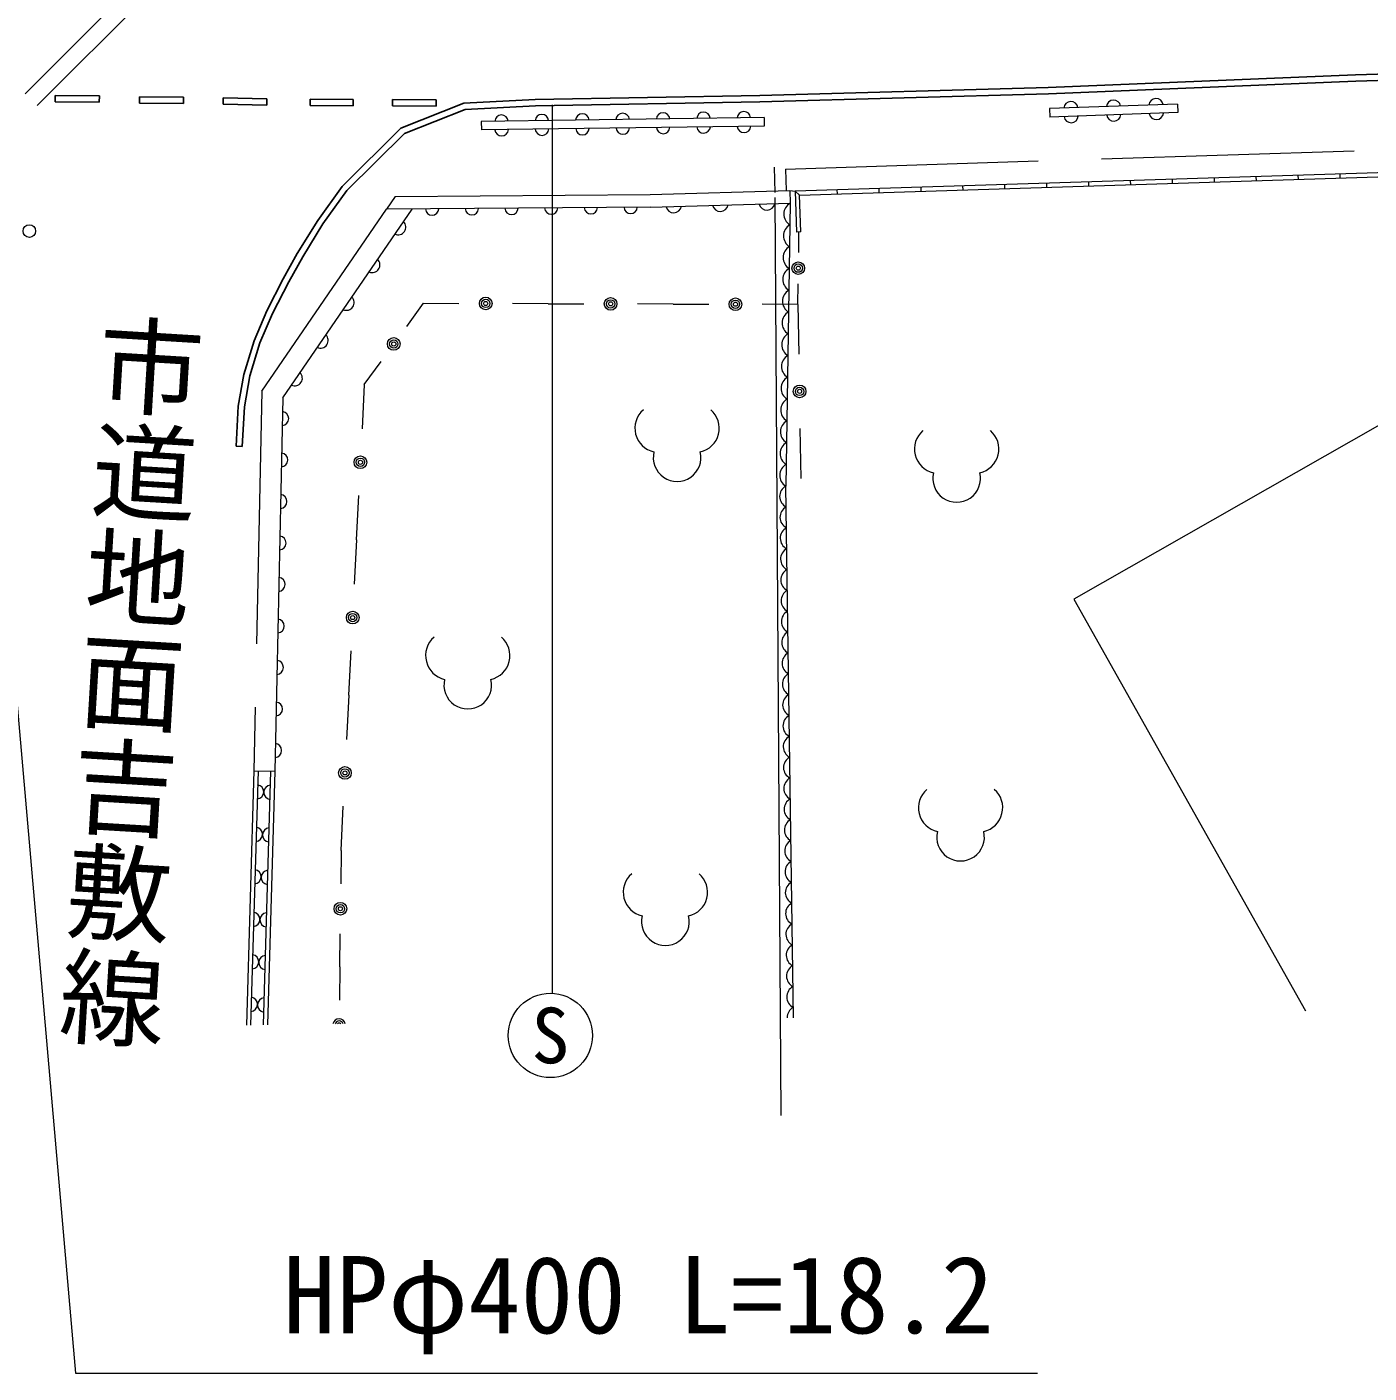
# Model space of a CAD drawing. Units: millimetres at full size, sheet at 1:1000; details may follow other scales. Extents: x 40000 to 680000, y 20000 to 380000.
# Drawn here: x 104989 to 136829, y 246154 to 278096 of the extents above; entities that cross this region are included whole.
import ezdxf
from ezdxf.enums import TextEntityAlignment as Align

# ---------------------------------------------------------------- set-up
doc = ezdxf.new("R2010")
doc.units = ezdxf.units.MM
doc.header["$LTSCALE"] = 1000
doc.linetypes.add('DASHED', pattern=[7.5, 6, -1.5])
for name, color, linetype, lineweight in [('M-BGD', 7, 'Continuous', 13), ('M-BGD-EXST', 7, 'Continuous', 13), ('M-STR-HTXT', 7, 'Continuous', 13), ('M-STR-STRC', 7, 'Continuous', 25)]:
    doc.layers.add(name, color=color, linetype=linetype, lineweight=lineweight)
doc.layers.add('M-BMK-HTXT', color=7, linetype='Continuous')
doc.styles.add('@ＭＳ ゴシック', font='')
doc.styles.add('ＭＳ ゴシック', font='')
doc.styles.get('@ＭＳ ゴシック').set_extended_font_data('@MS Gothic')
doc.styles.get('ＭＳ ゴシック').set_extended_font_data('MS Gothic')

msp = doc.modelspace()

# ---------------------------------------------------------------- linework, layer by layer
at = {"layer": 'M-BGD', "linetype": 'DASHED'}
for p, q in [((114495, 286054), (101621, 273189)), ((114778, 285771), (101835, 272837)), ((122983, 274724), (149637, 275584)), ((110563, 269457), (113520, 273770)), ((110563, 269457), (110371, 260447))]:
    msp.add_line(p, q, dxfattribs=at)
at = {"layer": 'M-BGD'}
for p, q in [((132282, 276264), (129248, 276157)), ((129248, 276157), (129255, 275957)), ((132290, 276065), (129255, 275957)), ((132282, 276264), (132290, 276065)), ((122477, 275945), (115768, 275852)), ((115768, 275852), (115771, 275652)), ((122479, 275745), (115771, 275652)), ((122477, 275945), (122479, 275745)), ((122713, 274769), (122735, 274168)), ((122983, 274724), (122998, 274212)), ((141114, 274766), (123217, 274201)), ((123320, 274104), (141117, 274666)), ((129186, 274289), (129183, 274389)), ((130180, 274321), (130177, 274421)), ((131174, 274352), (131171, 274452)), ((132169, 274383), (132165, 274483)), ((133163, 274415), (133160, 274515)), ((134157, 274446), (134154, 274546)), ((135151, 274478), (135148, 274578)), ((136146, 274509), (136142, 274609)), ((113727, 274071), (113520, 273770)), ((123090, 274215), (123098, 273915)), ((123090, 274215), (123217, 274201)), ((123320, 274104), (123217, 274201)), ((123217, 274201), (123246, 273230)), ((123346, 273233), (123320, 274104)), ((124215, 274132), (124211, 274232)), ((125209, 274164), (125206, 274263)), ((126203, 274195), (126200, 274295)), ((127197, 274226), (127194, 274326)), ((128192, 274258), (128188, 274358)), ((111060, 269297), (114130, 273775)), ((119782, 273820), (113520, 273770)), ((119782, 273820), (123098, 273915)), ((123098, 273915), (122992, 267200)), ((123346, 273233), (123246, 273230)), ((123296, 273232), (123291, 272740)), ((123279, 271512), (123284, 272003)), ((114392, 271538), (113992, 270987)), ((114392, 271538), (115238, 271536)), ((117354, 271529), (116508, 271532)), ((117354, 271529), (118201, 271527)), ((120317, 271521), (119470, 271523)), ((120317, 271521), (121163, 271518)), ((123279, 271512), (122433, 271514)), ((123279, 271512), (123302, 270333)), ((112993, 269609), (113393, 270160)), ((112993, 269609), (112941, 268556)), ((111060, 269297), (110871, 260436)), ((123359, 267384), (123336, 268564)), ((123173, 254585), (122992, 267200)), ((112809, 265923), (112862, 266976)), ((112809, 265923), (112756, 264870)), ((112625, 262238), (112678, 263291)), ((112625, 262238), (112572, 261185)), ((110371, 260451), (110194, 254411)), ((110471, 260448), (110294, 254413)), ((110371, 260447), (110871, 260436)), ((110771, 260439), (110594, 254417)), ((110871, 260436), (110694, 254418)), ((112441, 258553), (112493, 259606)), ((112441, 258553), (112432, 257764)), ((112410, 255791), (112419, 256580)), ((112410, 255791), (112402, 255002))]:
    msp.add_line(p, q, dxfattribs=at)
for points in [[(113727, 274071), (119776, 274120), (123090, 274215)], [(145289, 254882), (139984, 264304), (140796, 264843), (138813, 268365), (137609, 267711), (137081, 268653), (129822, 264517), (135321, 254748)]]:
    msp.add_lwpolyline(points, dxfattribs=at)
for centre, radius in [((105046, 273252), 150), ((123288, 272372), 150), ((123288, 272372), 99), ((123288, 272372), 49), ((115873, 271534), 150), ((115873, 271534), 99), ((115873, 271534), 49), ((118836, 271525), 150), ((118836, 271525), 99), ((118836, 271525), 49), ((121798, 271516), 150), ((121798, 271516), 99), ((121798, 271516), 49), ((113692, 270573), 150), ((113692, 270573), 99), ((113692, 270573), 49), ((123319, 269448), 150), ((123319, 269448), 99), ((123319, 269448), 49), ((112901, 267766), 150), ((112901, 267766), 99), ((112901, 267766), 49), ((112717, 264081), 150), ((112717, 264081), 99), ((112717, 264081), 49), ((112533, 260395), 150), ((112533, 260395), 99), ((112533, 260395), 49), ((112426, 257172), 150), ((112426, 257172), 99), ((112426, 257172), 49)]:
    msp.add_circle(centre, radius, dxfattribs=at)
for centre, radius, start, end in [((129755, 276155), 170, 8.7418, 175.3289), ((130766, 276191), 170, 8.7418, 175.3289), ((131777, 276227), 170, 8.7434, 175.3272), ((116247, 275848), 160, 4.4005, 177.1872), ((117206, 275861), 160, 4.3953, 177.1923), ((118164, 275875), 160, 4.3953, 177.1923), ((119122, 275888), 160, 4.3953, 177.1923), ((120081, 275901), 160, 4.4011, 177.1914), ((121039, 275915), 160, 4.3978, 177.193), ((121998, 275928), 160, 4.3978, 177.193), ((130772, 276030), 170, 188.7449, 355.3272), ((131783, 276066), 170, 188.7418, 355.3289), ((117208, 275682), 160, 184.3953, 357.1923), ((118167, 275695), 160, 184.3953, 357.1923), ((119125, 275708), 160, 184.3986, 357.1907), ((120083, 275722), 160, 184.3987, 357.1889), ((121042, 275735), 160, 184.3987, 357.1889), ((122000, 275748), 160, 184.3978, 357.1931), ((129760, 275994), 170, 188.7434, 355.3272), ((116250, 275668), 160, 184.3995, 357.1913), ((114601, 273786), 157, 183.0723, 357.8528), ((115543, 273793), 157, 183.0715, 357.8505), ((116485, 273801), 157, 183.0739, 357.8512), ((117427, 273808), 157, 183.0723, 357.8528), ((118369, 273816), 157, 183.0715, 357.8505), ((119311, 273824), 157, 183.0739, 357.8512), ((120333, 273874), 188, 193.3601, 349.905), ((121439, 273906), 188, 193.3609, 349.907), ((122544, 273937), 188, 193.3585, 349.9066), ((123242, 273654), 297, 118.8063, 239.3881), ((113795, 273346), 184, 246.2533, 44.8687), ((123233, 273138), 297, 118.8037, 239.3877), ((123225, 272621), 297, 118.8063, 239.3881), ((113181, 272451), 184, 246.2533, 44.8687), ((123217, 272105), 297, 118.8037, 239.3877), ((123209, 271588), 297, 118.8063, 239.3881), ((112567, 271555), 184, 246.2533, 44.8687), ((123201, 271072), 297, 118.8057, 239.3877), ((111953, 270659), 184, 246.2533, 44.8687), ((123193, 270555), 297, 118.8043, 239.3882), ((123185, 270039), 297, 118.8057, 239.3877), ((111339, 269764), 184, 246.2533, 44.8687), ((123176, 269522), 297, 118.8034, 239.3911), ((111034, 268805), 165, 273.9277, 83.6353), ((123168, 269006), 297, 118.8037, 239.3877), ((123160, 268489), 297, 118.8063, 239.3881), ((123152, 267973), 297, 118.8037, 239.3877), ((111014, 267820), 165, 273.9277, 83.6353), ((123144, 267456), 297, 118.8079, 239.3865), ((123125, 266955), 279, 118.3638, 243.2726), ((110993, 266836), 165, 273.9277, 83.6353), ((123132, 266460), 279, 118.3659, 243.2726), ((123139, 265965), 279, 118.3638, 243.2726), ((110972, 265851), 165, 273.9277, 83.6353), ((123146, 265470), 279, 118.3659, 243.2726), ((123153, 264975), 279, 118.3638, 243.2726), ((110951, 264867), 165, 273.9334, 83.6344), ((123160, 264481), 279, 118.3652, 243.2722), ((123167, 263986), 279, 118.3654, 243.2711), ((110930, 263882), 165, 273.9329, 83.6302), ((123174, 263491), 279, 118.3644, 243.2741), ((123182, 262996), 279, 118.3654, 243.2711), ((110909, 262898), 165, 273.9329, 83.6302), ((123189, 262502), 279, 118.3629, 243.2756), ((123196, 262007), 279, 118.3638, 243.2726), ((110888, 261913), 165, 273.9329, 83.6302), ((123203, 261512), 279, 118.3629, 243.2756), ((110867, 260929), 165, 273.9296, 83.6335), ((123210, 261017), 279, 118.3638, 243.2726), ((123217, 260522), 279, 118.3638, 243.2726), ((110437, 259945), 169, 274.815, 81.8093), ((110776, 259934), 169, 94.8996, 261.7237), ((123224, 260028), 279, 118.3659, 243.2726), ((123231, 259533), 279, 118.3632, 243.2722), ((110408, 258937), 169, 274.816, 81.8054), ((110746, 258924), 169, 94.8976, 261.7272), ((123238, 259038), 279, 118.3674, 243.2711), ((123245, 258543), 279, 118.3654, 243.2711), ((110378, 257929), 169, 274.816, 81.8054), ((123252, 258048), 279, 118.3674, 243.2711), ((110716, 257915), 169, 94.8963, 261.7269), ((123259, 257554), 279, 118.3638, 243.2726), ((123266, 257059), 279, 118.3659, 243.2726), ((110348, 256921), 169, 274.8131, 81.8112), ((110687, 256906), 169, 94.901, 261.7239), ((123273, 256564), 279, 118.3638, 243.2726), ((123281, 256069), 279, 118.3629, 243.2756), ((110319, 255913), 169, 274.8173, 81.8057), ((110657, 255896), 169, 94.8963, 261.7269), ((123288, 255575), 279, 118.3638, 243.2726), ((123295, 255080), 279, 118.3629, 243.2756), ((110289, 254905), 169, 274.8163, 81.8096), ((110627, 254887), 169, 94.8976, 261.7272), ((123302, 254585), 279, 118.3632, 180.3485), ((112395, 254410), 150, 12.6207, 168.9142), ((112395, 254410), 99, 18.9002, 162.6346), ((112395, 254410), 49, 39.7285, 141.8064)]:
    msp.add_arc(centre, radius, start, end, dxfattribs=at)
at = {"layer": 'M-BGD-EXST'}
msp.add_line((117453, 276250), (117453, 255164), dxfattribs=at)
msp.add_circle((117406, 254165), 1000, dxfattribs=at)
for centre, radius, start, end in [((119989, 268574), 576, 130.6013, 257.4712), ((120839, 268574), 576, 282.5288, 49.3987), ((126620, 268080), 576, 130.6013, 257.4712), ((127470, 268080), 576, 282.5288, 49.3987), ((120414, 267877), 566, 166.3144, 13.6855), ((127045, 267384), 566, 166.3144, 13.6855), ((115023, 263177), 576, 130.6013, 257.4712), ((115873, 263177), 576, 282.5288, 49.3987), ((115448, 262480), 566, 166.3144, 13.6855), ((126712, 259568), 576, 130.6013, 257.4712), ((127562, 259568), 576, 282.5288, 49.3987), ((127137, 258872), 566, 166.3144, 13.6855), ((119711, 257564), 576, 130.6013, 257.4712), ((120561, 257564), 576, 282.5288, 49.3987), ((120136, 256867), 566, 166.3144, 13.6855)]:
    msp.add_arc(centre, radius, start, end, dxfattribs=at)
at = {"layer": 'M-STR-HTXT'}
msp.add_line((122731, 274051), (122877, 252263), dxfattribs=at)
msp.add_lwpolyline([(103604, 275155), (106143, 246154), (128961, 246154)], dxfattribs=at)
at = {"layer": 'M-STR-STRC'}
for p, q in [((136509, 276958), (153582, 277505)), ((136513, 276808), (153587, 277355)), ((105659, 276469), (105658, 276319)), ((105658, 276319), (106706, 276312)), ((105659, 276469), (106707, 276462)), ((106707, 276462), (106706, 276312)), ((107661, 276435), (107660, 276285)), ((107661, 276435), (108702, 276431)), ((108702, 276431), (108701, 276281)), ((109646, 276410), (109644, 276260)), ((109646, 276410), (110681, 276393)), ((110681, 276393), (110678, 276243)), ((111709, 276385), (111707, 276235)), ((111709, 276385), (112729, 276373)), ((112729, 276373), (112727, 276223)), ((113663, 276374), (113662, 276224)), ((113663, 276374), (114697, 276365)), ((114697, 276365), (114696, 276215)), ((107660, 276285), (108701, 276281)), ((109644, 276260), (110678, 276243)), ((111707, 276235), (112727, 276223)), ((113662, 276224), (114696, 276215)), ((112467, 274309), (113860, 275695)), ((112582, 274212), (113943, 275567)), ((109949, 268151), (110099, 268143))]:
    msp.add_line(p, q, dxfattribs=at)
for points in [[(136509, 276958), (129218, 276656), (122372, 276465), (117046, 276376), (115352, 276285), (113860, 275695)], [(136513, 276808), (129223, 276506), (122375, 276315), (117051, 276226), (115384, 276136), (113943, 275567)], [(109949, 268151), (109997, 269096), (110133, 269849), (110376, 270650), (110678, 271361), (111068, 272119), (111402, 272717), (111887, 273504), (112467, 274309)], [(110099, 268143), (110147, 269078), (110279, 269814), (110518, 270599), (110813, 271298), (111200, 272048), (111532, 272641), (112012, 273420), (112582, 274212)]]:
    msp.add_lwpolyline(points, dxfattribs=at)

# ---------------------------------------------------------------- texts
at = {"layer": 'M-BGD-EXST', "style": 'ＭＳ ゴシック'}
msp.add_text('S', height=1320, dxfattribs=at).set_placement((117406, 254165), align=Align.MIDDLE_CENTER)
at = {"layer": 'M-BMK-HTXT', "style": '@ＭＳ ゴシック'}
msp.add_text('市道地面吉敷線', height=1833, rotation=266.54, dxfattribs=at).set_placement((105452, 253908), align=Align.BOTTOM_RIGHT)
at = {"layer": 'M-STR-HTXT', "style": 'ＭＳ ゴシック'}
msp.add_text('HPφ400 L=18.2', height=1833, dxfattribs=at).set_placement((111065, 246548), align=Align.BOTTOM_LEFT)

doc.saveas('drawing.dxf')
